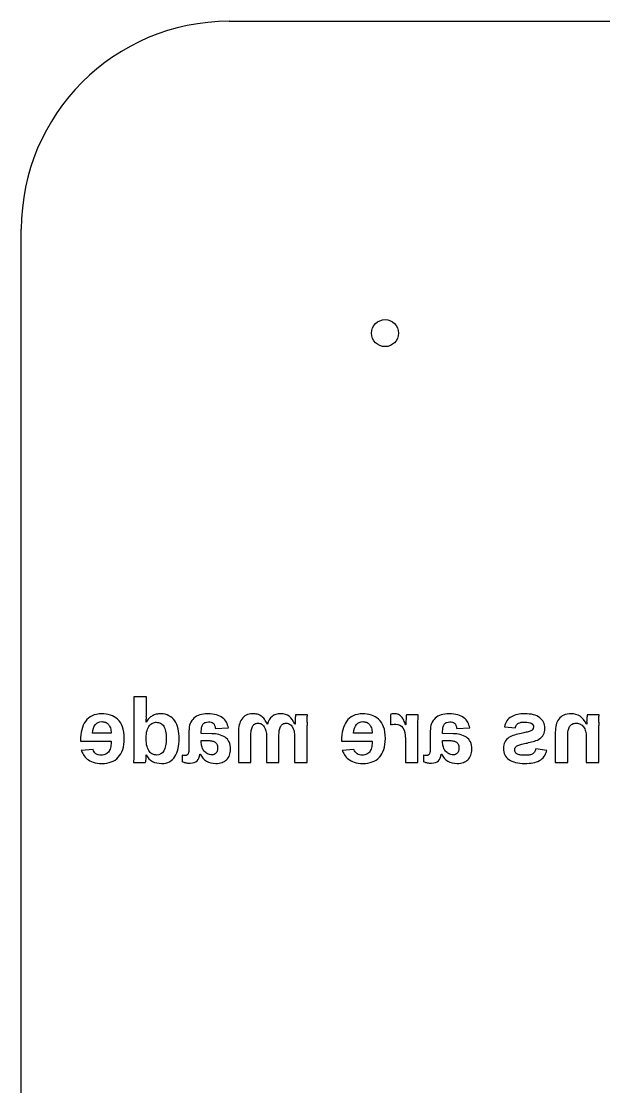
# Model space of a CAD drawing. Header units: millimetres. Extents: x 0 to 290, y 0 to 205.
# Drawn here: x 0 to 56, y 102.5 to 205 of the extents above; entities that cross this region are included whole.
import ezdxf

# ---------------------------------------------------------------- set-up
doc = ezdxf.new("R2010")
doc.units = ezdxf.units.MM
doc.layers.get('0').update_dxf_attribs({"linetype": 'CONTINUOUS', "true_color": 0x000000})

msp = doc.modelspace()

# ---------------------------------------------------------------- linework, layer by layer
for p, q in [((20, 205), (270, 205)), ((0, 5), (0, 185)), ((12.03, 140), (10.83, 140)), ((10.83, 140), (10.83, 134.68)), ((12.03, 138.32), (12.03, 140)), ((12.03, 137.56), (12.02, 137.56)), ((23.7, 137.37), (23.67, 137.37)), ((26.34, 137.37), (26.32, 137.37)), ((27.53, 138.29), (26.39, 138.29)), ((35.51, 138.31), (35.51, 137.31)), ((38.19, 138.29), (37.05, 138.29)), ((54.4, 137.37), (54.38, 137.37)), ((55.59, 138.29), (54.45, 138.29)), ((8.65, 136.5), (6.86, 136.5)), ((16.13, 136.72), (16.13, 135.04)), ((17.32, 136.47), (17.32, 136.71)), ((18.32, 136.46), (17.32, 136.47)), ((18.68, 136.95), (19.93, 137.01)), ((20.89, 136.61), (20.89, 133.68)), ((27.5, 133.68), (27.5, 137.26)), ((33.76, 136.5), (31.97, 136.5)), ((37, 137.3), (36.98, 137.3)), ((38.16, 133.68), (38.16, 137.21)), ((39.35, 136.72), (39.35, 135.04)), ((40.54, 136.47), (40.54, 136.71)), ((41.54, 136.46), (40.54, 136.47)), ((41.9, 136.95), (43.14, 137.01)), ((46.48, 137.13), (47.54, 137.02)), ((51.38, 136.61), (51.38, 133.68)), ((55.56, 133.68), (55.56, 137.26)), ((5.7, 135.79), (5.7, 135.75)), ((5.7, 135.75), (8.65, 135.75)), ((17.32, 135.81), (17.94, 135.8)), ((17.32, 135.58), (17.32, 135.81)), ((22.08, 133.68), (22.08, 136.26)), ((23.6, 136.21), (23.6, 133.68)), ((24.79, 133.68), (24.79, 136.26)), ((26.3, 136.15), (26.3, 133.68)), ((30.81, 135.79), (30.81, 135.75)), ((30.81, 135.75), (33.77, 135.75)), ((36.96, 135.94), (36.96, 133.68)), ((40.54, 135.81), (41.16, 135.8)), ((40.54, 135.58), (40.54, 135.81)), ((52.57, 133.68), (52.57, 136.26)), ((54.36, 136.15), (54.36, 133.68)), ((6.9, 134.95), (5.77, 134.85)), ((12.02, 134.43), (12.04, 134.43)), ((15.48, 134.39), (15.48, 133.74)), ((17.17, 134.5), (17.2, 134.5)), ((32.01, 134.95), (30.88, 134.85)), ((38.7, 134.39), (38.7, 133.74)), ((40.39, 134.5), (40.42, 134.5)), ((50.56, 134.83), (49.51, 134.99)), ((10.8, 133.68), (11.96, 133.68)), ((20.89, 133.68), (22.08, 133.68)), ((23.6, 133.68), (24.79, 133.68)), ((26.3, 133.68), (27.5, 133.68)), ((36.96, 133.68), (38.16, 133.68)), ((51.38, 133.68), (52.57, 133.68)), ((54.36, 133.68), (55.56, 133.68))]:
    msp.add_line(p, q)
msp.add_circle((35, 175), 1.3)
for centre, radius, start, end in [((20, 185), 20, 90, 180), ((24.51, 137.87), 12.49, 178.9632, 179.9807), ((-0.43, 138.32), 12.46, 358.9621, 359.9794), ((40.96, 136.94), 14.64, 176.3566, 177.4264), ((51.12, 137.25), 23.62, 179.2462, 179.9899), ((36.47, 132.97), 4.44, 99.4193, 102.4732), ((55.09, 136.78), 18.1, 176.6638, 177.6015), ((77.7, 135.48), 40.75, 176.2964, 176.6836), ((69.02, 136.94), 14.64, 176.3566, 177.4264), ((79.18, 137.25), 23.62, 179.2462, 179.9899), ((6.18, 134.56), 5.85, 354.491, 356.7116), ((8.05, 102.77), 31.85, 76.1479, 76.5017), ((16.12, 135.49), 1.85, 256.1081, 261.4706), ((31.27, 102.77), 31.85, 76.1479, 76.5017), ((39.34, 135.49), 1.85, 256.1081, 261.4706)]:
    msp.add_arc(centre, radius, start, end)
for points in [[(22.27, 138.38), (22.02, 138.38), (21.81, 138.33), (21.63, 138.24)], [(22.71, 138.33), (22.58, 138.36), (22.43, 138.38), (22.27, 138.38)], [(24.98, 138.38), (24.63, 138.38), (24.34, 138.29), (24.13, 138.12)], [(25.77, 138.14), (25.55, 138.3), (25.28, 138.38), (24.98, 138.38)], [(35.88, 138.38), (35.81, 138.38), (35.74, 138.37), (35.67, 138.36)], [(36.3, 138.3), (36.18, 138.35), (36.04, 138.38), (35.88, 138.38)], [(48.43, 138.38), (48.18, 138.38), (47.95, 138.35), (47.73, 138.31)], [(49.27, 138.28), (49.02, 138.35), (48.74, 138.38), (48.43, 138.38)], [(52.9, 138.38), (52.62, 138.38), (52.38, 138.33), (52.19, 138.24)], [(53.77, 138.14), (53.53, 138.3), (53.23, 138.38), (52.9, 138.38)], [(6.18, 137.65), (6.01, 137.43), (5.89, 137.15), (5.81, 136.84)], [(6.81, 138.18), (6.55, 138.06), (6.34, 137.88), (6.18, 137.65)], [(7.74, 138.37), (7.38, 138.37), (7.07, 138.31), (6.81, 138.18)], [(7.13, 137.34), (7.28, 137.53), (7.49, 137.62), (7.76, 137.62)], [(8.57, 138.25), (8.3, 138.33), (8.03, 138.37), (7.74, 138.37)], [(7.76, 137.62), (7.88, 137.62), (7.99, 137.6), (8.1, 137.56)], [(8.1, 137.56), (8.21, 137.52), (8.3, 137.45), (8.38, 137.36)], [(8.38, 137.36), (8.45, 137.27), (8.52, 137.16), (8.57, 137.01)], [(9.26, 137.85), (9.06, 138.03), (8.83, 138.17), (8.57, 138.25)], [(9.73, 137.12), (9.62, 137.42), (9.46, 137.66), (9.26, 137.85)], [(12.02, 137.69), (12.02, 137.74), (12.02, 137.8), (12.02, 137.87)], [(12.02, 137.56), (12.02, 137.59), (12.02, 137.63), (12.02, 137.69)], [(12.27, 137.93), (12.18, 137.83), (12.1, 137.7), (12.03, 137.56)], [(12.6, 138.18), (12.48, 138.12), (12.37, 138.03), (12.27, 137.93)], [(12.32, 137.24), (12.41, 137.36), (12.52, 137.44), (12.63, 137.49)], [(12.99, 138.33), (12.85, 138.29), (12.72, 138.25), (12.6, 138.18)], [(12.63, 137.49), (12.75, 137.54), (12.87, 137.56), (12.99, 137.56)], [(13.42, 138.37), (13.27, 138.37), (13.13, 138.36), (12.99, 138.33)], [(12.99, 137.56), (13.15, 137.56), (13.28, 137.53), (13.4, 137.47)], [(13.4, 137.47), (13.52, 137.41), (13.62, 137.32), (13.7, 137.19)], [(14.21, 138.19), (13.99, 138.31), (13.73, 138.37), (13.42, 138.37)], [(14.77, 137.7), (14.62, 137.91), (14.44, 138.07), (14.21, 138.19)], [(15.09, 136.94), (15.02, 137.23), (14.91, 137.49), (14.77, 137.7)], [(16.25, 137.43), (16.17, 137.23), (16.13, 136.99), (16.13, 136.72)], [(16.61, 137.95), (16.45, 137.81), (16.33, 137.64), (16.25, 137.43)], [(17.18, 138.27), (16.95, 138.2), (16.76, 138.09), (16.61, 137.95)], [(17.94, 138.37), (17.66, 138.37), (17.4, 138.34), (17.18, 138.27)], [(17.37, 137.13), (17.4, 137.24), (17.44, 137.33), (17.5, 137.4)], [(17.5, 137.4), (17.55, 137.47), (17.62, 137.52), (17.71, 137.55)], [(17.71, 137.55), (17.79, 137.58), (17.89, 137.6), (18, 137.6)], [(18.77, 138.27), (18.54, 138.34), (18.26, 138.37), (17.94, 138.37)], [(18, 137.6), (18.1, 137.6), (18.18, 137.59), (18.26, 137.57)], [(18.26, 137.57), (18.34, 137.55), (18.41, 137.51), (18.46, 137.46)], [(18.46, 137.46), (18.52, 137.41), (18.57, 137.35), (18.6, 137.26)], [(19.36, 137.99), (19.2, 138.11), (19, 138.21), (18.77, 138.27)], [(19.74, 137.56), (19.65, 137.72), (19.52, 137.87), (19.36, 137.99)], [(19.93, 137.01), (19.89, 137.21), (19.83, 137.39), (19.74, 137.56)], [(21.21, 137.87), (21.1, 137.71), (21.02, 137.52), (20.97, 137.3)], [(21.63, 138.24), (21.46, 138.15), (21.32, 138.03), (21.21, 137.87)], [(22.24, 137.14), (22.29, 137.25), (22.36, 137.33), (22.45, 137.39)], [(22.45, 137.39), (22.54, 137.45), (22.65, 137.48), (22.78, 137.48)], [(23.09, 138.16), (22.97, 138.24), (22.85, 138.29), (22.71, 138.33)], [(22.78, 137.48), (22.9, 137.48), (23.01, 137.45), (23.11, 137.39)], [(23.4, 137.85), (23.31, 137.98), (23.2, 138.08), (23.09, 138.16)], [(23.11, 137.39), (23.2, 137.33), (23.29, 137.24), (23.36, 137.13)], [(23.67, 137.37), (23.59, 137.56), (23.5, 137.72), (23.4, 137.85)], [(24.13, 138.12), (23.91, 137.95), (23.77, 137.7), (23.7, 137.37)], [(24.94, 137.14), (25, 137.25), (25.07, 137.33), (25.16, 137.39)], [(25.16, 137.39), (25.25, 137.45), (25.36, 137.48), (25.48, 137.48)], [(25.48, 137.48), (25.61, 137.48), (25.72, 137.45), (25.82, 137.38)], [(26.32, 137.37), (26.17, 137.72), (25.99, 137.98), (25.77, 138.14)], [(25.82, 137.38), (25.92, 137.32), (26, 137.23), (26.07, 137.11)], [(26.34, 137.6), (26.34, 137.51), (26.34, 137.43), (26.34, 137.37)], [(26.37, 138.12), (26.37, 138.05), (26.36, 137.97), (26.36, 137.87)], [(26.39, 138.29), (26.39, 138.25), (26.38, 138.2), (26.37, 138.12)], [(27.5, 137.56), (27.5, 137.67), (27.5, 137.77), (27.51, 137.86)], [(27.51, 137.86), (27.51, 137.96), (27.52, 138.04), (27.52, 138.12)], [(27.52, 138.12), (27.52, 138.2), (27.53, 138.25), (27.53, 138.29)], [(31.29, 137.65), (31.13, 137.43), (31.01, 137.15), (30.93, 136.84)], [(31.92, 138.18), (31.67, 138.06), (31.46, 137.88), (31.29, 137.65)], [(32.85, 138.37), (32.49, 138.37), (32.18, 138.31), (31.92, 138.18)], [(32.24, 137.34), (32.4, 137.53), (32.61, 137.62), (32.87, 137.62)], [(33.68, 138.25), (33.42, 138.33), (33.14, 138.37), (32.85, 138.37)], [(32.87, 137.62), (32.99, 137.62), (33.11, 137.6), (33.21, 137.56)], [(33.21, 137.56), (33.32, 137.52), (33.41, 137.45), (33.49, 137.36)], [(33.49, 137.36), (33.57, 137.27), (33.63, 137.16), (33.68, 137.01)], [(34.37, 137.85), (34.17, 138.03), (33.94, 138.17), (33.68, 138.25)], [(34.85, 137.12), (34.73, 137.42), (34.57, 137.66), (34.37, 137.85)], [(35.67, 138.36), (35.6, 138.35), (35.54, 138.33), (35.51, 138.31)], [(35.74, 137.36), (35.82, 137.37), (35.91, 137.38), (36.02, 137.38)], [(36.02, 137.38), (36.32, 137.38), (36.55, 137.26), (36.71, 137.01)], [(36.59, 138.09), (36.51, 138.18), (36.41, 138.25), (36.3, 138.3)], [(36.8, 137.75), (36.74, 137.89), (36.67, 138), (36.59, 138.09)], [(36.98, 137.3), (36.92, 137.47), (36.86, 137.62), (36.8, 137.75)], [(37, 137.54), (37, 137.44), (37, 137.36), (37, 137.3)], [(37.05, 138.29), (37.05, 138.25), (37.04, 138.2), (37.04, 138.11)], [(38.16, 137.52), (38.16, 137.63), (38.17, 137.74), (38.17, 137.84)], [(38.16, 137.21), (38.16, 137.31), (38.16, 137.41), (38.16, 137.52)], [(38.17, 137.84), (38.17, 137.94), (38.18, 138.03), (38.18, 138.11)], [(38.18, 138.11), (38.18, 138.19), (38.19, 138.25), (38.19, 138.29)], [(39.47, 137.43), (39.39, 137.23), (39.35, 136.99), (39.35, 136.72)], [(39.83, 137.95), (39.67, 137.81), (39.55, 137.64), (39.47, 137.43)], [(40.4, 138.27), (40.17, 138.2), (39.98, 138.09), (39.83, 137.95)], [(41.16, 138.37), (40.88, 138.37), (40.62, 138.34), (40.4, 138.27)], [(40.59, 137.13), (40.62, 137.24), (40.66, 137.33), (40.72, 137.4)], [(40.72, 137.4), (40.77, 137.47), (40.84, 137.52), (40.93, 137.55)], [(40.93, 137.55), (41.01, 137.58), (41.11, 137.6), (41.22, 137.6)], [(41.99, 138.27), (41.75, 138.34), (41.48, 138.37), (41.16, 138.37)], [(41.22, 137.6), (41.31, 137.6), (41.4, 137.59), (41.48, 137.57)], [(41.48, 137.57), (41.56, 137.55), (41.63, 137.51), (41.68, 137.46)], [(41.68, 137.46), (41.74, 137.41), (41.79, 137.35), (41.82, 137.26)], [(42.58, 137.99), (42.42, 138.11), (42.22, 138.21), (41.99, 138.27)], [(42.96, 137.56), (42.87, 137.72), (42.74, 137.87), (42.58, 137.99)], [(43.14, 137.01), (43.11, 137.21), (43.05, 137.39), (42.96, 137.56)], [(46.72, 137.7), (46.61, 137.54), (46.53, 137.35), (46.48, 137.13)], [(47.15, 138.09), (46.98, 137.99), (46.84, 137.86), (46.72, 137.7)], [(47.73, 138.31), (47.51, 138.26), (47.32, 138.19), (47.15, 138.09)], [(47.65, 137.3), (47.7, 137.37), (47.76, 137.43), (47.84, 137.47)], [(47.84, 137.47), (47.91, 137.51), (48, 137.54), (48.1, 137.56)], [(48.1, 137.56), (48.2, 137.57), (48.31, 137.58), (48.43, 137.58)], [(48.43, 137.58), (48.71, 137.58), (48.93, 137.54), (49.07, 137.47)], [(49.07, 137.47), (49.21, 137.4), (49.28, 137.28), (49.28, 137.11)], [(49.88, 138), (49.71, 138.13), (49.51, 138.22), (49.27, 138.28)], [(50.25, 137.57), (50.17, 137.74), (50.04, 137.88), (49.88, 138)], [(50.38, 136.98), (50.38, 137.2), (50.34, 137.39), (50.25, 137.57)], [(51.72, 137.87), (51.6, 137.71), (51.52, 137.52), (51.46, 137.3)], [(52.19, 138.24), (52, 138.15), (51.84, 138.03), (51.72, 137.87)], [(52.76, 137.14), (52.82, 137.25), (52.91, 137.33), (53.01, 137.39)], [(53.01, 137.39), (53.12, 137.45), (53.24, 137.48), (53.39, 137.48)], [(53.39, 137.48), (53.54, 137.48), (53.67, 137.45), (53.79, 137.38)], [(54.38, 137.37), (54.22, 137.72), (54.01, 137.98), (53.77, 138.14)], [(53.79, 137.38), (53.91, 137.32), (54.01, 137.23), (54.09, 137.11)], [(54.4, 137.6), (54.4, 137.51), (54.4, 137.43), (54.4, 137.37)], [(54.43, 138.12), (54.43, 138.05), (54.42, 137.97), (54.42, 137.87)], [(54.45, 138.29), (54.44, 138.25), (54.44, 138.2), (54.43, 138.12)], [(55.56, 137.56), (55.56, 137.67), (55.56, 137.77), (55.57, 137.86)], [(55.57, 137.86), (55.57, 137.96), (55.58, 138.04), (55.58, 138.12)], [(55.58, 138.12), (55.58, 138.2), (55.59, 138.25), (55.59, 138.29)], [(5.81, 136.84), (5.74, 136.52), (5.7, 136.17), (5.7, 135.79)], [(6.86, 136.5), (6.88, 136.88), (6.97, 137.15), (7.13, 137.34)], [(8.57, 137.01), (8.61, 136.87), (8.64, 136.7), (8.65, 136.5)], [(9.91, 136.01), (9.91, 136.45), (9.85, 136.82), (9.73, 137.12)], [(12.01, 136.01), (12.01, 136.31), (12.04, 136.57), (12.1, 136.77)], [(12.1, 136.77), (12.15, 136.97), (12.23, 137.12), (12.32, 137.24)], [(13.7, 137.19), (13.78, 137.06), (13.84, 136.9), (13.88, 136.7)], [(13.88, 136.7), (13.92, 136.5), (13.94, 136.26), (13.94, 135.98)], [(15.19, 135.98), (15.19, 136.33), (15.16, 136.65), (15.09, 136.94)], [(17.32, 136.71), (17.32, 136.88), (17.34, 137.02), (17.37, 137.13)], [(19.02, 136.37), (18.8, 136.43), (18.57, 136.45), (18.32, 136.46)], [(18.6, 137.26), (18.64, 137.18), (18.66, 137.07), (18.68, 136.95)], [(19.6, 136.12), (19.44, 136.24), (19.24, 136.32), (19.02, 136.37)], [(20.97, 137.3), (20.92, 137.09), (20.89, 136.86), (20.89, 136.61)], [(22.08, 136.26), (22.08, 136.44), (22.09, 136.61), (22.12, 136.76)], [(22.12, 136.76), (22.14, 136.91), (22.18, 137.03), (22.24, 137.14)], [(23.36, 137.13), (23.43, 137.02), (23.49, 136.88), (23.53, 136.73)], [(23.53, 136.73), (23.57, 136.57), (23.59, 136.4), (23.6, 136.21)], [(24.79, 136.26), (24.79, 136.44), (24.8, 136.61), (24.82, 136.76)], [(24.82, 136.76), (24.85, 136.91), (24.89, 137.03), (24.94, 137.14)], [(26.07, 137.11), (26.15, 136.99), (26.2, 136.85), (26.24, 136.69)], [(26.24, 136.69), (26.28, 136.53), (26.3, 136.35), (26.3, 136.15)], [(30.93, 136.84), (30.85, 136.52), (30.81, 136.17), (30.81, 135.79)], [(31.97, 136.5), (32, 136.88), (32.09, 137.15), (32.24, 137.34)], [(33.68, 137.01), (33.73, 136.87), (33.76, 136.7), (33.76, 136.5)], [(35.03, 136.01), (35.03, 136.45), (34.97, 136.82), (34.85, 137.12)], [(36.71, 137.01), (36.88, 136.77), (36.96, 136.42), (36.96, 135.94)], [(40.54, 136.71), (40.54, 136.88), (40.56, 137.02), (40.59, 137.13)], [(42.24, 136.37), (42.02, 136.43), (41.78, 136.45), (41.54, 136.46)], [(41.82, 137.26), (41.86, 137.18), (41.88, 137.07), (41.9, 136.95)], [(42.82, 136.12), (42.66, 136.24), (42.46, 136.32), (42.24, 136.37)], [(47.46, 136.33), (47.25, 136.27), (47.07, 136.18), (46.91, 136.08)], [(48.09, 136.49), (47.87, 136.44), (47.67, 136.39), (47.46, 136.33)], [(47.54, 137.02), (47.56, 137.13), (47.6, 137.23), (47.65, 137.3)], [(48.57, 136.6), (48.42, 136.57), (48.26, 136.53), (48.09, 136.49)], [(48.95, 136.7), (48.84, 136.66), (48.71, 136.62), (48.57, 136.6)], [(49.19, 136.86), (49.13, 136.79), (49.05, 136.74), (48.95, 136.7)], [(49.28, 137.11), (49.28, 137), (49.25, 136.92), (49.19, 136.86)], [(49.89, 135.99), (50.03, 136.1), (50.15, 136.22), (50.24, 136.38)], [(50.24, 136.38), (50.33, 136.54), (50.38, 136.74), (50.38, 136.98)], [(51.46, 137.3), (51.41, 137.09), (51.38, 136.86), (51.38, 136.61)], [(52.57, 136.26), (52.57, 136.44), (52.59, 136.61), (52.61, 136.76)], [(52.61, 136.76), (52.64, 136.91), (52.69, 137.03), (52.76, 137.14)], [(54.09, 137.11), (54.18, 136.99), (54.24, 136.85), (54.29, 136.69)], [(54.29, 136.69), (54.34, 136.53), (54.36, 136.35), (54.36, 136.15)], [(8.65, 135.75), (8.65, 135.56), (8.64, 135.38), (8.6, 135.22)], [(9.76, 134.94), (9.86, 135.24), (9.91, 135.6), (9.91, 136.01)], [(12.1, 135.24), (12.04, 135.45), (12.01, 135.7), (12.01, 136.01)], [(13.94, 135.98), (13.94, 134.94), (13.63, 134.41), (13, 134.41)], [(15.09, 135.03), (15.16, 135.32), (15.19, 135.64), (15.19, 135.98)], [(17.4, 135.15), (17.35, 135.29), (17.32, 135.43), (17.32, 135.58)], [(17.94, 135.8), (18.06, 135.8), (18.19, 135.79), (18.3, 135.77)], [(18.3, 135.77), (18.42, 135.76), (18.52, 135.72), (18.6, 135.68)], [(18.6, 135.68), (18.69, 135.63), (18.76, 135.55), (18.81, 135.46)], [(18.81, 135.46), (18.86, 135.37), (18.89, 135.24), (18.89, 135.08)], [(19.99, 135.67), (19.9, 135.86), (19.77, 136.01), (19.6, 136.12)], [(20.13, 134.98), (20.13, 135.26), (20.09, 135.48), (19.99, 135.67)], [(33.77, 135.75), (33.77, 135.56), (33.75, 135.38), (33.72, 135.22)], [(34.88, 134.94), (34.98, 135.24), (35.03, 135.6), (35.03, 136.01)], [(40.61, 135.15), (40.57, 135.29), (40.54, 135.43), (40.54, 135.58)], [(41.16, 135.8), (41.28, 135.8), (41.4, 135.79), (41.52, 135.77)], [(41.52, 135.77), (41.63, 135.76), (41.74, 135.72), (41.82, 135.68)], [(41.82, 135.68), (41.91, 135.63), (41.98, 135.55), (42.03, 135.46)], [(42.03, 135.46), (42.08, 135.37), (42.11, 135.24), (42.11, 135.08)], [(43.21, 135.67), (43.12, 135.86), (42.99, 136.01), (42.82, 136.12)], [(43.35, 134.98), (43.35, 135.26), (43.31, 135.48), (43.21, 135.67)], [(46.52, 135.66), (46.42, 135.5), (46.38, 135.28), (46.38, 135.03)], [(46.91, 136.08), (46.75, 135.97), (46.62, 135.83), (46.52, 135.66)], [(47.58, 135.2), (47.65, 135.27), (47.74, 135.32), (47.86, 135.37)], [(47.86, 135.37), (47.98, 135.41), (48.13, 135.45), (48.29, 135.48)], [(48.29, 135.48), (48.45, 135.52), (48.63, 135.55), (48.81, 135.6)], [(48.81, 135.6), (49, 135.64), (49.2, 135.69), (49.38, 135.75)], [(49.38, 135.75), (49.57, 135.81), (49.74, 135.89), (49.89, 135.99)], [(5.77, 134.85), (5.82, 134.72), (5.89, 134.58), (5.98, 134.43)], [(5.98, 134.43), (6.07, 134.28), (6.2, 134.15), (6.35, 134.02)], [(7.18, 134.53), (7.05, 134.62), (6.95, 134.76), (6.9, 134.95)], [(7.7, 134.4), (7.49, 134.4), (7.31, 134.44), (7.18, 134.53)], [(8.14, 134.5), (8.02, 134.43), (7.87, 134.4), (7.7, 134.4)], [(8.44, 134.78), (8.36, 134.66), (8.26, 134.57), (8.14, 134.5)], [(8.6, 135.22), (8.57, 135.05), (8.51, 134.91), (8.44, 134.78)], [(9.33, 134.19), (9.52, 134.39), (9.66, 134.64), (9.76, 134.94)], [(10.83, 134.68), (10.83, 134.46), (10.83, 134.26), (10.82, 134.09)], [(12.01, 134.23), (12.02, 134.3), (12.02, 134.37), (12.02, 134.43)], [(12.04, 134.43), (12.17, 134.13), (12.37, 133.92), (12.62, 133.79)], [(12.33, 134.75), (12.23, 134.87), (12.16, 135.03), (12.1, 135.24)], [(12.64, 134.49), (12.53, 134.54), (12.42, 134.63), (12.33, 134.75)], [(13, 134.41), (12.88, 134.41), (12.76, 134.44), (12.64, 134.49)], [(14.78, 134.27), (14.92, 134.49), (15.02, 134.74), (15.09, 135.03)], [(15.75, 134.36), (15.66, 134.36), (15.57, 134.37), (15.48, 134.39)], [(15.94, 134.41), (15.89, 134.38), (15.83, 134.36), (15.75, 134.36)], [(16.06, 134.54), (16.03, 134.48), (15.99, 134.44), (15.94, 134.41)], [(16.11, 134.75), (16.1, 134.67), (16.08, 134.6), (16.06, 134.54)], [(16.13, 135.04), (16.13, 134.93), (16.12, 134.84), (16.11, 134.75)], [(16.92, 133.85), (17.06, 134), (17.15, 134.21), (17.17, 134.5)], [(17.2, 134.5), (17.36, 134.21), (17.56, 133.99), (17.81, 133.83)], [(17.6, 134.79), (17.51, 134.89), (17.44, 135.01), (17.4, 135.15)], [(17.92, 134.53), (17.79, 134.59), (17.68, 134.68), (17.6, 134.79)], [(18.33, 134.43), (18.18, 134.43), (18.04, 134.46), (17.92, 134.53)], [(18.73, 134.59), (18.63, 134.48), (18.5, 134.43), (18.33, 134.43)], [(18.89, 135.08), (18.89, 134.86), (18.84, 134.7), (18.73, 134.59)], [(19.75, 133.96), (19.88, 134.07), (19.97, 134.22), (20.04, 134.39)], [(20.04, 134.39), (20.1, 134.56), (20.13, 134.76), (20.13, 134.98)], [(30.88, 134.85), (30.93, 134.72), (31.01, 134.58), (31.1, 134.43)], [(31.1, 134.43), (31.19, 134.28), (31.31, 134.15), (31.47, 134.02)], [(32.3, 134.53), (32.16, 134.62), (32.07, 134.76), (32.01, 134.95)], [(32.81, 134.4), (32.6, 134.4), (32.43, 134.44), (32.3, 134.53)], [(33.25, 134.5), (33.13, 134.43), (32.99, 134.4), (32.81, 134.4)], [(33.55, 134.78), (33.48, 134.66), (33.38, 134.57), (33.25, 134.5)], [(33.72, 135.22), (33.68, 135.05), (33.63, 134.91), (33.55, 134.78)], [(34.45, 134.19), (34.63, 134.39), (34.78, 134.64), (34.88, 134.94)], [(38.97, 134.36), (38.88, 134.36), (38.79, 134.37), (38.7, 134.39)], [(39.16, 134.41), (39.11, 134.38), (39.05, 134.36), (38.97, 134.36)], [(39.28, 134.54), (39.25, 134.48), (39.21, 134.44), (39.16, 134.41)], [(39.33, 134.75), (39.32, 134.67), (39.3, 134.6), (39.28, 134.54)], [(39.35, 135.04), (39.35, 134.93), (39.34, 134.84), (39.33, 134.75)], [(40.14, 133.85), (40.28, 134), (40.36, 134.21), (40.39, 134.5)], [(40.42, 134.5), (40.58, 134.21), (40.78, 133.99), (41.03, 133.83)], [(40.82, 134.79), (40.73, 134.89), (40.66, 135.01), (40.61, 135.15)], [(41.13, 134.53), (41.01, 134.59), (40.9, 134.68), (40.82, 134.79)], [(41.55, 134.43), (41.4, 134.43), (41.26, 134.46), (41.13, 134.53)], [(41.95, 134.59), (41.85, 134.48), (41.72, 134.43), (41.55, 134.43)], [(42.11, 135.08), (42.11, 134.86), (42.05, 134.7), (41.95, 134.59)], [(42.97, 133.96), (43.1, 134.07), (43.19, 134.22), (43.25, 134.39)], [(43.25, 134.39), (43.32, 134.56), (43.35, 134.76), (43.35, 134.98)], [(46.38, 135.03), (46.38, 134.8), (46.42, 134.61), (46.51, 134.43)], [(46.51, 134.43), (46.61, 134.25), (46.74, 134.1), (46.92, 133.98)], [(47.47, 134.91), (47.47, 135.03), (47.51, 135.13), (47.58, 135.2)], [(47.55, 134.65), (47.5, 134.72), (47.47, 134.81), (47.47, 134.91)], [(47.75, 134.49), (47.66, 134.53), (47.6, 134.58), (47.55, 134.65)], [(48.06, 134.41), (47.94, 134.43), (47.84, 134.45), (47.75, 134.49)], [(48.44, 134.39), (48.3, 134.39), (48.17, 134.4), (48.06, 134.41)], [(48.84, 134.41), (48.72, 134.39), (48.59, 134.39), (48.44, 134.39)], [(49.15, 134.49), (49.06, 134.45), (48.96, 134.42), (48.84, 134.41)], [(49.37, 134.68), (49.31, 134.6), (49.24, 134.54), (49.15, 134.49)], [(49.51, 134.99), (49.48, 134.86), (49.43, 134.76), (49.37, 134.68)], [(50.29, 134.25), (50.41, 134.41), (50.5, 134.6), (50.56, 134.83)], [(6.35, 134.02), (6.5, 133.9), (6.69, 133.8), (6.92, 133.72)], [(6.92, 133.72), (7.15, 133.64), (7.43, 133.6), (7.76, 133.6)], [(7.76, 133.6), (8.09, 133.6), (8.39, 133.64), (8.65, 133.74)], [(8.65, 133.74), (8.92, 133.84), (9.14, 133.99), (9.33, 134.19)], [(10.82, 134.09), (10.81, 133.91), (10.8, 133.78), (10.8, 133.68)], [(11.96, 133.68), (11.96, 133.7), (11.97, 133.74), (11.97, 133.8)], [(11.97, 133.8), (11.98, 133.86), (11.99, 133.93), (12, 134)], [(12.62, 133.79), (12.87, 133.66), (13.16, 133.6), (13.51, 133.6)], [(13.51, 133.6), (13.8, 133.6), (14.05, 133.65), (14.26, 133.77)], [(14.26, 133.77), (14.47, 133.89), (14.65, 134.06), (14.78, 134.27)], [(15.85, 133.66), (15.9, 133.65), (15.96, 133.64), (16.03, 133.64)], [(16.03, 133.64), (16.09, 133.63), (16.17, 133.63), (16.25, 133.63)], [(16.25, 133.63), (16.55, 133.63), (16.77, 133.7), (16.92, 133.85)], [(17.81, 133.83), (18.06, 133.67), (18.36, 133.6), (18.72, 133.6)], [(18.72, 133.6), (18.94, 133.6), (19.13, 133.63), (19.31, 133.69)], [(19.31, 133.69), (19.48, 133.75), (19.63, 133.84), (19.75, 133.96)], [(31.47, 134.02), (31.62, 133.9), (31.81, 133.8), (32.04, 133.72)], [(32.04, 133.72), (32.27, 133.64), (32.55, 133.6), (32.87, 133.6)], [(32.87, 133.6), (33.2, 133.6), (33.5, 133.64), (33.77, 133.74)], [(33.77, 133.74), (34.03, 133.84), (34.26, 133.99), (34.45, 134.19)], [(39.06, 133.66), (39.12, 133.65), (39.18, 133.64), (39.25, 133.64)], [(39.25, 133.64), (39.31, 133.63), (39.38, 133.63), (39.47, 133.63)], [(39.47, 133.63), (39.77, 133.63), (39.99, 133.7), (40.14, 133.85)], [(41.03, 133.83), (41.28, 133.67), (41.58, 133.6), (41.93, 133.6)], [(41.93, 133.6), (42.16, 133.6), (42.35, 133.63), (42.53, 133.69)], [(42.53, 133.69), (42.7, 133.75), (42.85, 133.84), (42.97, 133.96)], [(46.92, 133.98), (47.09, 133.86), (47.31, 133.76), (47.56, 133.7)], [(47.56, 133.7), (47.82, 133.63), (48.11, 133.6), (48.44, 133.6)], [(48.44, 133.6), (48.73, 133.6), (48.99, 133.62), (49.23, 133.66)], [(49.23, 133.66), (49.47, 133.7), (49.67, 133.77), (49.85, 133.87)], [(49.85, 133.87), (50.03, 133.97), (50.17, 134.09), (50.29, 134.25)]]:
    msp.add_open_spline(points, degree=3)

doc.saveas('drawing.dxf')
